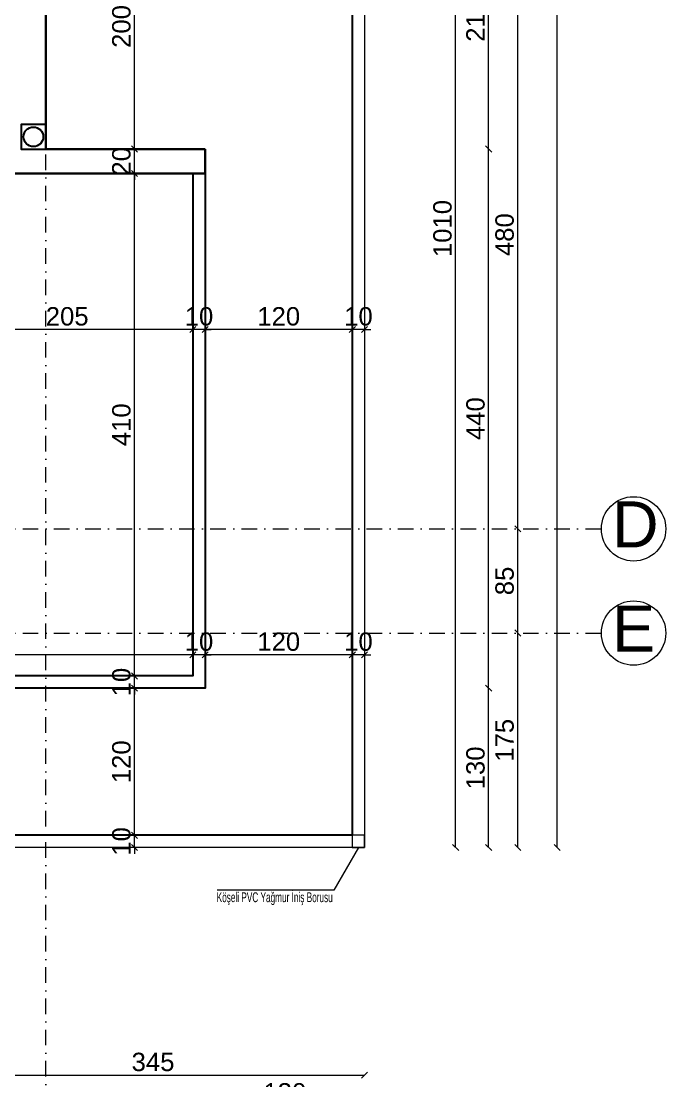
# Model space of a CAD drawing. Header units: millimetres. Extents: x 708 to 46452, y -4963 to 3960.
# Drawn here: x 18483 to 19009, y -4528 to -3663 of the extents above; entities that cross this region are included whole.
import ezdxf

# ---------------------------------------------------------------- set-up
doc = ezdxf.new("R2010")
doc.units = ezdxf.units.MM
doc.linetypes.add('ACAD_ISO10W100', pattern=[18, 12, -3, 0, -3])
doc.linetypes.add('DASHDOT', pattern=[25.4, 12.7, -6.35, 0, -6.35])
for name, color, linetype, lineweight in [('00_DUVAR', 22, 'Continuous', 30), ('00_IC_OLCU', 139, 'Continuous', 20), ('20', 1, 'Continuous', 0), ('AKS', 153, 'ACAD_ISO10W100', 20), ('aks ve noktalılar', 129, 'DASHDOT', 13), ('TEFRİŞ', 8, 'Continuous', 9)]:
    doc.layers.add(name, color=color, linetype=linetype, lineweight=lineweight)
doc.layers.add('BACA', color=210, linetype='Continuous')
doc.layers.add('BETONARME MOTİF', color=95, linetype='Continuous')
doc.styles.add('arial_1_18', font='arial.ttf', dxfattribs={"height": 0.2})
doc.styles.add('S1', font='arial.ttf', dxfattribs={"width": 0.65, "height": 11})
doc.styles.get("Standard").update_dxf_attribs({"font": 'arial.ttf'})
doc.dimstyles.new('ALP_OLCU', dxfattribs={"dimscale": 0, "dimtxt": 15, "dimasz": 5, "dimexe": 0.18, "dimexo": 0.06, "dimgap": 3, "dimtad": 1, "dimdec": 0, "dimrnd": 0.1, "dimzin": 9, "dimdsep": 46, "dimtxsty": 'Standard', "dimblk": 'OBLIQUE', "dimcen": 0, "dimse1": 1, "dimse2": 1, "dimclrd": 256, "dimclre": 256, "dimclrt": 53, "dimadec": 0, "dimazin": 0, "dimtfac": 1, "dimtdec": 0, "dimtix": 1, "dimtmove": 1, "dimatfit": 3, "dimldrblk": 'ARCHTICK', "dimfxl": 0.18, "dimtolj": 1, "dimlwd": -1, "dimarcsym": 0})

# ---------------------------------------------------------------- blocks, each defined once
blk = doc.blocks.new('_Oblique')
at = {"color": 0, "linetype": 'ByBlock', "lineweight": -2}
blk.add_line((-0.5, -0.5), (0.5, 0.5), dxfattribs=at)
blk = doc.blocks.new('*D1263')
at = {"layer": '00_IC_OLCU', "transparency": 16777216}
blk.add_line((18563.33, -2647.74), (18633.33, -2647.74), dxfattribs=at)
at = {"layer": 'Defpoints', "color": 0, "transparency": 16777216}
for p in [(18633.33, -2647.74), (18563.33, -3012.24), (18633.33, -3767.43)]:
    blk.add_point(p, dxfattribs=at)
at = {"layer": '00_IC_OLCU', "transparency": 16777216, "xscale": 5, "yscale": 5, "zscale": 5, "rotation": 180}
blk.add_blockref('_Oblique', (18563.33, -2647.74), dxfattribs=at)
at = {"layer": '00_IC_OLCU', "transparency": 16777216, "xscale": 5, "yscale": 5, "zscale": 5}
blk.add_blockref('_Oblique', (18633.33, -2647.74), dxfattribs=at)
at = {"layer": '00_IC_OLCU', "color": 53, "transparency": 16777216, "insert": (18598.33, -2637.08), "char_height": 15, "attachment_point": 5}
blk.add_mtext('\\A1;70', dxfattribs=at)
blk = doc.blocks.new('_ArchTick')
at = {"color": 0, "linetype": 'ByBlock', "const_width": 0.15}
blk.add_lwpolyline([(-0.5, -0.5), (0.5, 0.5)], dxfattribs=at)
blk = doc.blocks.new('*D1264')
at = {"layer": '00_IC_OLCU', "transparency": 16777216}
blk.add_line((18633.33, -2647.74), (18763.33, -2647.74), dxfattribs=at)
at = {"layer": 'Defpoints', "color": 0, "transparency": 16777216}
for p in [(18763.33, -2647.74), (18763.33, -3557.43), (18633.33, -3767.43)]:
    blk.add_point(p, dxfattribs=at)
at = {"layer": '00_IC_OLCU', "transparency": 16777216, "xscale": 5, "yscale": 5, "zscale": 5, "rotation": 180}
blk.add_blockref('_Oblique', (18633.33, -2647.74), dxfattribs=at)
at = {"layer": '00_IC_OLCU', "transparency": 16777216, "xscale": 5, "yscale": 5, "zscale": 5}
blk.add_blockref('_Oblique', (18763.33, -2647.74), dxfattribs=at)
at = {"layer": '00_IC_OLCU', "color": 53, "transparency": 16777216, "insert": (18698.33, -2637.08), "char_height": 15, "attachment_point": 5}
blk.add_mtext('\\A1;130', dxfattribs=at)
blk = doc.blocks.new('*D1216')
at = {"layer": '00_IC_OLCU', "transparency": 16777216}
blk.add_line((17443.33, -4591.2), (18758.33, -4591.2), dxfattribs=at)
at = {"layer": 'Defpoints', "color": 0, "transparency": 16777216}
for p in [(17443.33, -4252.24), (18758.33, -4332.24), (18758.33, -4591.2)]:
    blk.add_point(p, dxfattribs=at)
at = {"layer": '00_IC_OLCU', "transparency": 16777216, "xscale": 5, "yscale": 5, "zscale": 5, "rotation": 180}
blk.add_blockref('_Oblique', (17443.33, -4591.2), dxfattribs=at)
at = {"layer": '00_IC_OLCU', "transparency": 16777216, "xscale": 5, "yscale": 5, "zscale": 5}
blk.add_blockref('_Oblique', (18758.33, -4591.2), dxfattribs=at)
at = {"layer": '00_IC_OLCU', "color": 53, "transparency": 16777216, "insert": (18100.83, -4580.54), "char_height": 15, "attachment_point": 5}
blk.add_mtext('\\A1;1315', dxfattribs=at)
blk = doc.blocks.new('*D1223')
at = {"layer": '00_IC_OLCU', "transparency": 16777216}
blk.add_line((18503.33, -4575.41), (18763.33, -4575.41), dxfattribs=at)
at = {"layer": 'Defpoints', "color": 0, "transparency": 16777216}
for p in [(18763.33, -4337.24), (18503.33, -4575.41), (18763.33, -4575.41)]:
    blk.add_point(p, dxfattribs=at)
at = {"layer": '00_IC_OLCU', "transparency": 16777216, "xscale": 5, "yscale": 5, "zscale": 5, "rotation": 180}
blk.add_blockref('_Oblique', (18503.33, -4575.41), dxfattribs=at)
at = {"layer": '00_IC_OLCU', "transparency": 16777216, "xscale": 5, "yscale": 5, "zscale": 5}
blk.add_blockref('_Oblique', (18763.33, -4575.41), dxfattribs=at)
at = {"layer": '00_IC_OLCU', "color": 53, "transparency": 16777216, "insert": (18633.33, -4564.75), "char_height": 15, "attachment_point": 5}
blk.add_mtext('\\A1;260', dxfattribs=at)
blk = doc.blocks.new('*D1226')
at = {"layer": '00_IC_OLCU', "transparency": 16777216}
blk.add_line((18143.33, -4547.65), (18633.33, -4547.65), dxfattribs=at)
at = {"layer": 'Defpoints', "color": 0, "transparency": 16777216}
for p in [(18143.33, -4207.24), (18633.33, -4207.24), (18633.33, -4547.65)]:
    blk.add_point(p, dxfattribs=at)
at = {"layer": '00_IC_OLCU', "transparency": 16777216, "xscale": 5, "yscale": 5, "zscale": 5, "rotation": 180}
blk.add_blockref('_Oblique', (18143.33, -4547.65), dxfattribs=at)
at = {"layer": '00_IC_OLCU', "transparency": 16777216, "xscale": 5, "yscale": 5, "zscale": 5}
blk.add_blockref('_Oblique', (18633.33, -4547.65), dxfattribs=at)
at = {"layer": '00_IC_OLCU', "color": 53, "transparency": 16777216, "insert": (18388.33, -4536.99), "char_height": 15, "attachment_point": 5}
blk.add_mtext('\\A1;490', dxfattribs=at)
blk = doc.blocks.new('*D1227')
at = {"layer": '00_IC_OLCU', "transparency": 16777216}
blk.add_line((18633.33, -4547.65), (18763.33, -4547.65), dxfattribs=at)
at = {"layer": 'Defpoints', "color": 0, "transparency": 16777216}
for p in [(18633.33, -4207.24), (18763.33, -4337.24), (18763.33, -4547.65)]:
    blk.add_point(p, dxfattribs=at)
at = {"layer": '00_IC_OLCU', "transparency": 16777216, "xscale": 5, "yscale": 5, "zscale": 5, "rotation": 180}
blk.add_blockref('_Oblique', (18633.33, -4547.65), dxfattribs=at)
at = {"layer": '00_IC_OLCU', "transparency": 16777216, "xscale": 5, "yscale": 5, "zscale": 5}
blk.add_blockref('_Oblique', (18763.33, -4547.65), dxfattribs=at)
at = {"layer": '00_IC_OLCU', "color": 53, "transparency": 16777216, "insert": (18698.33, -4536.99), "char_height": 15, "attachment_point": 5}
blk.add_mtext('\\A1;130', dxfattribs=at)
blk = doc.blocks.new('*D1231')
at = {"layer": '00_IC_OLCU', "transparency": 16777216}
blk.add_line((18418.33, -4522.87), (18763.33, -4522.87), dxfattribs=at)
at = {"layer": 'Defpoints', "color": 0, "transparency": 16777216}
for p in [(18418.33, -3787.43), (18763.33, -4337.24), (18763.33, -4522.87)]:
    blk.add_point(p, dxfattribs=at)
at = {"layer": '00_IC_OLCU', "transparency": 16777216, "xscale": 5, "yscale": 5, "zscale": 5, "rotation": 180}
blk.add_blockref('_Oblique', (18418.33, -4522.87), dxfattribs=at)
at = {"layer": '00_IC_OLCU', "transparency": 16777216, "xscale": 5, "yscale": 5, "zscale": 5}
blk.add_blockref('_Oblique', (18763.33, -4522.87), dxfattribs=at)
at = {"layer": '00_IC_OLCU', "color": 53, "transparency": 16777216, "insert": (18590.83, -4512.2), "char_height": 15, "attachment_point": 5}
blk.add_mtext('\\A1;345', dxfattribs=at)
blk = doc.blocks.new('*D1149')
at = {"layer": '00_IC_OLCU', "transparency": 16777216}
blk.add_line((18920.33, -4337.24), (18920.33, -2812.24), dxfattribs=at)
at = {"layer": 'Defpoints', "color": 0, "transparency": 16777216}
for p in [(18033.6, -2812.24), (18920.33, -2812.24), (18671.6, -4337.24)]:
    blk.add_point(p, dxfattribs=at)
at = {"layer": '00_IC_OLCU', "transparency": 16777216, "xscale": 5, "yscale": 5, "zscale": 5}
for p, rotation in [((18920.33, -2812.24), 90), ((18920.33, -4337.24), 270)]:
    blk.add_blockref('_Oblique', p, dxfattribs=dict(at, rotation=rotation))
at = {"layer": '00_IC_OLCU', "color": 53, "transparency": 16777216, "insert": (18909.67, -3574.74), "char_height": 15, "attachment_point": 5, "rotation": 90}
blk.add_mtext('\\A1;1525', dxfattribs=at)
blk = doc.blocks.new('*D1150')
at = {"layer": '00_IC_OLCU', "transparency": 16777216}
blk.add_line((18888.26, -4337.24), (18888.26, -4162.24), dxfattribs=at)
at = {"layer": 'Defpoints', "color": 0, "transparency": 16777216}
for p in [(18888.26, -4162.24), (18920.33, -4162.24), (18671.6, -4337.24)]:
    blk.add_point(p, dxfattribs=at)
at = {"layer": '00_IC_OLCU', "transparency": 16777216, "xscale": 5, "yscale": 5, "zscale": 5}
for p, rotation in [((18888.26, -4162.24), 90), ((18888.26, -4337.24), 270)]:
    blk.add_blockref('_Oblique', p, dxfattribs=dict(at, rotation=rotation))
at = {"layer": '00_IC_OLCU', "color": 53, "transparency": 16777216, "insert": (18877.6, -4249.74), "char_height": 15, "attachment_point": 5, "rotation": 90}
blk.add_mtext('\\A1;175', dxfattribs=at)
blk = doc.blocks.new('*D1232')
at = {"layer": '00_IC_OLCU', "transparency": 16777216}
blk.add_line((18888.26, -4162.24), (18888.26, -4077.24), dxfattribs=at)
at = {"layer": 'Defpoints', "color": 0, "transparency": 16777216}
for p in [(18888.26, -4077.24), (18888.26, -4077.24), (18920.33, -4162.24)]:
    blk.add_point(p, dxfattribs=at)
at = {"layer": '00_IC_OLCU', "transparency": 16777216, "xscale": 5, "yscale": 5, "zscale": 5}
for p, rotation in [((18888.26, -4077.24), 90), ((18888.26, -4162.24), 270)]:
    blk.add_blockref('_Oblique', p, dxfattribs=dict(at, rotation=rotation))
at = {"layer": '00_IC_OLCU', "color": 53, "transparency": 16777216, "insert": (18877.6, -4119.74), "char_height": 15, "attachment_point": 5, "rotation": 90}
blk.add_mtext('\\A1;85', dxfattribs=at)
blk = doc.blocks.new('*D1233')
at = {"layer": '00_IC_OLCU', "transparency": 16777216}
blk.add_line((18888.26, -4077.24), (18888.26, -3597.24), dxfattribs=at)
at = {"layer": 'Defpoints', "color": 0, "transparency": 16777216}
for p in [(18888.26, -3597.24), (18888.26, -3597.24), (18888.26, -4077.24)]:
    blk.add_point(p, dxfattribs=at)
at = {"layer": '00_IC_OLCU', "transparency": 16777216, "xscale": 5, "yscale": 5, "zscale": 5}
for p, rotation in [((18888.26, -3597.24), 90), ((18888.26, -4077.24), 270)]:
    blk.add_blockref('_Oblique', p, dxfattribs=dict(at, rotation=rotation))
at = {"layer": '00_IC_OLCU', "color": 53, "transparency": 16777216, "insert": (18877.6, -3837.24), "char_height": 15, "attachment_point": 5, "rotation": 90}
blk.add_mtext('\\A1;480', dxfattribs=at)
blk = doc.blocks.new('*D1151')
at = {"layer": '00_IC_OLCU', "transparency": 16777216}
blk.add_line((18864.51, -4337.24), (18864.51, -4207.24), dxfattribs=at)
at = {"layer": 'Defpoints', "color": 0, "transparency": 16777216}
for p in [(18541.6, -4207.24), (18864.51, -4207.24), (18671.6, -4337.24)]:
    blk.add_point(p, dxfattribs=at)
at = {"layer": '00_IC_OLCU', "transparency": 16777216, "xscale": 5, "yscale": 5, "zscale": 5}
for p, rotation in [((18864.51, -4207.24), 90), ((18864.51, -4337.24), 270)]:
    blk.add_blockref('_Oblique', p, dxfattribs=dict(at, rotation=rotation))
at = {"layer": '00_IC_OLCU', "color": 53, "transparency": 16777216, "insert": (18853.85, -4272.24), "char_height": 15, "attachment_point": 5, "rotation": 90}
blk.add_mtext('\\A1;130', dxfattribs=at)
blk = doc.blocks.new('*D1237')
at = {"layer": '00_IC_OLCU', "transparency": 16777216}
blk.add_line((18864.51, -4207.24), (18864.51, -3767.43), dxfattribs=at)
at = {"layer": 'Defpoints', "color": 0, "transparency": 16777216}
for p in [(18541.6, -3767.43), (18864.51, -3767.43), (18541.6, -4207.24)]:
    blk.add_point(p, dxfattribs=at)
at = {"layer": '00_IC_OLCU', "transparency": 16777216, "xscale": 5, "yscale": 5, "zscale": 5}
for p, rotation in [((18864.51, -3767.43), 90), ((18864.51, -4207.24), 270)]:
    blk.add_blockref('_Oblique', p, dxfattribs=dict(at, rotation=rotation))
at = {"layer": '00_IC_OLCU', "color": 53, "transparency": 16777216, "insert": (18853.86, -3987.34), "char_height": 15, "attachment_point": 5, "rotation": 90}
blk.add_mtext('\\A1;440', dxfattribs=at)
blk = doc.blocks.new('*D1152')
at = {"layer": '00_IC_OLCU', "transparency": 16777216}
blk.add_line((18864.51, -3767.43), (18864.51, -3557.43), dxfattribs=at)
at = {"layer": 'Defpoints', "color": 0, "transparency": 16777216}
for p in [(18671.6, -3557.43), (18864.51, -3557.43), (18541.6, -3767.43)]:
    blk.add_point(p, dxfattribs=at)
at = {"layer": '00_IC_OLCU', "transparency": 16777216, "xscale": 5, "yscale": 5, "zscale": 5}
for p, rotation in [((18864.51, -3557.43), 90), ((18864.51, -3767.43), 270)]:
    blk.add_blockref('_Oblique', p, dxfattribs=dict(at, rotation=rotation))
at = {"layer": '00_IC_OLCU', "color": 53, "transparency": 16777216, "insert": (18853.86, -3662.43), "char_height": 15, "attachment_point": 5, "rotation": 90}
blk.add_mtext('\\A1;210', dxfattribs=at)
blk = doc.blocks.new('*D1154')
at = {"layer": '00_IC_OLCU', "transparency": 16777216}
blk.add_line((18837.59, -4337.24), (18837.59, -3327.24), dxfattribs=at)
at = {"layer": 'Defpoints', "color": 0, "transparency": 16777216}
for p in [(18396.97, -3327.24), (18837.59, -3327.24), (18656.97, -4337.24)]:
    blk.add_point(p, dxfattribs=at)
at = {"layer": '00_IC_OLCU', "transparency": 16777216, "xscale": 5, "yscale": 5, "zscale": 5}
for p, rotation in [((18837.59, -3327.24), 90), ((18837.59, -4337.24), 270)]:
    blk.add_blockref('_Oblique', p, dxfattribs=dict(at, rotation=rotation))
at = {"layer": '00_IC_OLCU', "color": 53, "transparency": 16777216, "insert": (18826.93, -3832.24), "char_height": 15, "attachment_point": 5, "rotation": 90}
blk.add_mtext('\\A1;1010', dxfattribs=at)
blk = doc.blocks.new('*D1166')
at = {"layer": '00_IC_OLCU', "transparency": 16777216}
for p, q in [((18575.74, -4327.24), (18575.74, -4322.24)), ((18575.74, -4337.24), (18575.74, -4327.24)), ((18575.74, -4337.24), (18575.74, -4342.24))]:
    blk.add_line(p, q, dxfattribs=at)
at = {"layer": 'Defpoints', "color": 0, "transparency": 16777216}
for p in [(18575.74, -4327.24), (18753.33, -4327.24), (18763.33, -4337.24)]:
    blk.add_point(p, dxfattribs=at)
at = {"layer": '00_IC_OLCU', "transparency": 16777216, "xscale": 5, "yscale": 5, "zscale": 5}
for p, rotation in [((18575.74, -4327.24), 270), ((18575.74, -4337.24), 90)]:
    blk.add_blockref('_Oblique', p, dxfattribs=dict(at, rotation=rotation))
at = {"layer": '00_IC_OLCU', "color": 53, "transparency": 16777216, "insert": (18565.08, -4332.24), "char_height": 15, "attachment_point": 5, "rotation": 90}
blk.add_mtext('\\A1;10', dxfattribs=at)
blk = doc.blocks.new('*D1309')
at = {"layer": '00_IC_OLCU', "transparency": 16777216}
blk.add_line((18575.74, -4327.24), (18575.74, -4207.24), dxfattribs=at)
at = {"layer": 'Defpoints', "color": 0, "transparency": 16777216}
for p in [(18575.74, -4207.24), (18633.33, -4207.24), (18753.33, -4327.24)]:
    blk.add_point(p, dxfattribs=at)
at = {"layer": '00_IC_OLCU', "transparency": 16777216, "xscale": 5, "yscale": 5, "zscale": 5}
for p, rotation in [((18575.74, -4207.24), 90), ((18575.74, -4327.24), 270)]:
    blk.add_blockref('_Oblique', p, dxfattribs=dict(at, rotation=rotation))
at = {"layer": '00_IC_OLCU', "color": 53, "transparency": 16777216, "insert": (18565.08, -4267.24), "char_height": 15, "attachment_point": 5, "rotation": 90}
blk.add_mtext('\\A1;120', dxfattribs=at)
blk = doc.blocks.new('*D1310')
at = {"layer": '00_IC_OLCU', "transparency": 16777216}
for p, q in [((18575.74, -4197.24), (18575.74, -4192.24)), ((18575.74, -4207.24), (18575.74, -4197.24)), ((18575.74, -4207.24), (18575.74, -4212.24))]:
    blk.add_line(p, q, dxfattribs=at)
at = {"layer": 'Defpoints', "color": 0, "transparency": 16777216}
for p in [(18575.74, -4197.24), (18623.33, -4197.24), (18633.33, -4207.24)]:
    blk.add_point(p, dxfattribs=at)
at = {"layer": '00_IC_OLCU', "transparency": 16777216, "xscale": 5, "yscale": 5, "zscale": 5}
for p, rotation in [((18575.74, -4197.24), 270), ((18575.74, -4207.24), 90)]:
    blk.add_blockref('_Oblique', p, dxfattribs=dict(at, rotation=rotation))
at = {"layer": '00_IC_OLCU', "color": 53, "transparency": 16777216, "insert": (18565.08, -4202.24), "char_height": 15, "attachment_point": 5, "rotation": 90}
blk.add_mtext('\\A1;10', dxfattribs=at)
blk = doc.blocks.new('*D1311')
at = {"layer": '00_IC_OLCU', "transparency": 16777216}
blk.add_line((18575.74, -4197.24), (18575.74, -3787.43), dxfattribs=at)
at = {"layer": 'Defpoints', "color": 0, "transparency": 16777216}
for p in [(18575.74, -3787.43), (18623.33, -3787.43), (18623.33, -4197.24)]:
    blk.add_point(p, dxfattribs=at)
at = {"layer": '00_IC_OLCU', "transparency": 16777216, "xscale": 5, "yscale": 5, "zscale": 5}
for p, rotation in [((18575.74, -3787.43), 90), ((18575.74, -4197.24), 270)]:
    blk.add_blockref('_Oblique', p, dxfattribs=dict(at, rotation=rotation))
at = {"layer": '00_IC_OLCU', "color": 53, "transparency": 16777216, "insert": (18565.08, -3992.34), "char_height": 15, "attachment_point": 5, "rotation": 90}
blk.add_mtext('\\A1;410', dxfattribs=at)
blk = doc.blocks.new('*D1312')
at = {"layer": '00_IC_OLCU', "transparency": 16777216}
for p, q in [((18575.74, -3767.43), (18575.74, -3762.43)), ((18575.74, -3787.43), (18575.74, -3767.43)), ((18575.74, -3787.43), (18575.74, -3792.43))]:
    blk.add_line(p, q, dxfattribs=at)
at = {"layer": 'Defpoints', "color": 0, "transparency": 16777216}
for p in [(18575.74, -3767.43), (18633.33, -3767.43), (18623.33, -3787.43)]:
    blk.add_point(p, dxfattribs=at)
at = {"layer": '00_IC_OLCU', "transparency": 16777216, "xscale": 5, "yscale": 5, "zscale": 5}
for p, rotation in [((18575.74, -3767.43), 270), ((18575.74, -3787.43), 90)]:
    blk.add_blockref('_Oblique', p, dxfattribs=dict(at, rotation=rotation))
at = {"layer": '00_IC_OLCU', "color": 53, "transparency": 16777216, "insert": (18565.08, -3777.43), "char_height": 15, "attachment_point": 5, "rotation": 90}
blk.add_mtext('\\A1;20', dxfattribs=at)
blk = doc.blocks.new('*D1313')
at = {"layer": '00_IC_OLCU', "transparency": 16777216}
blk.add_line((18575.74, -3767.43), (18575.74, -3567.43), dxfattribs=at)
at = {"layer": 'Defpoints', "color": 0, "transparency": 16777216}
for p in [(18553.33, -3567.43), (18575.74, -3567.43), (18633.33, -3767.43)]:
    blk.add_point(p, dxfattribs=at)
at = {"layer": '00_IC_OLCU', "transparency": 16777216, "xscale": 5, "yscale": 5, "zscale": 5}
for p, rotation in [((18575.74, -3567.43), 90), ((18575.74, -3767.43), 270)]:
    blk.add_blockref('_Oblique', p, dxfattribs=dict(at, rotation=rotation))
at = {"layer": '00_IC_OLCU', "color": 53, "transparency": 16777216, "insert": (18565.08, -3667.43), "char_height": 15, "attachment_point": 5, "rotation": 90}
blk.add_mtext('\\A1;200', dxfattribs=at)
blk = doc.blocks.new('*D1167')
at = {"layer": '00_IC_OLCU', "transparency": 16777216}
for p, q in [((18753.33, -4180.01), (18748.33, -4180.01)), ((18763.33, -4180.01), (18753.33, -4180.01)), ((18763.33, -4180.01), (18768.33, -4180.01))]:
    blk.add_line(p, q, dxfattribs=at)
at = {"layer": 'Defpoints', "color": 0, "transparency": 16777216}
for p in [(18753.33, -4180.01), (18753.33, -4327.24), (18763.33, -4337.24)]:
    blk.add_point(p, dxfattribs=at)
at = {"layer": '00_IC_OLCU', "transparency": 16777216, "xscale": 5, "yscale": 5, "zscale": 5}
blk.add_blockref('_Oblique', (18753.33, -4180.01), dxfattribs=at)
at = {"layer": '00_IC_OLCU', "transparency": 16777216, "xscale": 5, "yscale": 5, "zscale": 5, "rotation": 180}
blk.add_blockref('_Oblique', (18763.33, -4180.01), dxfattribs=at)
at = {"layer": '00_IC_OLCU', "color": 53, "transparency": 16777216, "insert": (18758.33, -4169.35), "char_height": 15, "attachment_point": 5}
blk.add_mtext('\\A1;10', dxfattribs=at)
blk = doc.blocks.new('*D1168')
at = {"layer": '00_IC_OLCU', "transparency": 16777216}
blk.add_line((18753.33, -4180.01), (18633.33, -4180.01), dxfattribs=at)
at = {"layer": 'Defpoints', "color": 0, "transparency": 16777216}
for p in [(18633.33, -4180.01), (18633.33, -4207.24), (18753.33, -4327.24)]:
    blk.add_point(p, dxfattribs=at)
at = {"layer": '00_IC_OLCU', "transparency": 16777216, "xscale": 5, "yscale": 5, "zscale": 5, "rotation": 180}
blk.add_blockref('_Oblique', (18633.33, -4180.01), dxfattribs=at)
at = {"layer": '00_IC_OLCU', "transparency": 16777216, "xscale": 5, "yscale": 5, "zscale": 5}
blk.add_blockref('_Oblique', (18753.33, -4180.01), dxfattribs=at)
at = {"layer": '00_IC_OLCU', "color": 53, "transparency": 16777216, "insert": (18693.33, -4169.35), "char_height": 15, "attachment_point": 5}
blk.add_mtext('\\A1;120', dxfattribs=at)
blk = doc.blocks.new('*D1169')
at = {"layer": '00_IC_OLCU', "transparency": 16777216}
for p, q in [((18623.33, -4180.01), (18618.33, -4180.01)), ((18633.33, -4180.01), (18623.33, -4180.01)), ((18633.33, -4180.01), (18638.33, -4180.01))]:
    blk.add_line(p, q, dxfattribs=at)
at = {"layer": 'Defpoints', "color": 0, "transparency": 16777216}
for p in [(18623.33, -4180.01), (18623.33, -4197.24), (18633.33, -4207.24)]:
    blk.add_point(p, dxfattribs=at)
at = {"layer": '00_IC_OLCU', "transparency": 16777216, "xscale": 5, "yscale": 5, "zscale": 5}
blk.add_blockref('_Oblique', (18623.33, -4180.01), dxfattribs=at)
at = {"layer": '00_IC_OLCU', "transparency": 16777216, "xscale": 5, "yscale": 5, "zscale": 5, "rotation": 180}
blk.add_blockref('_Oblique', (18633.33, -4180.01), dxfattribs=at)
at = {"layer": '00_IC_OLCU', "color": 53, "transparency": 16777216, "insert": (18628.33, -4169.35), "char_height": 15, "attachment_point": 5}
blk.add_mtext('\\A1;10', dxfattribs=at)
blk = doc.blocks.new('*D1170')
at = {"layer": '00_IC_OLCU', "transparency": 16777216}
blk.add_line((18623.33, -4180.01), (18153.33, -4180.01), dxfattribs=at)
at = {"layer": 'Defpoints', "color": 0, "transparency": 16777216}
for p in [(18153.33, -4180.01), (18153.33, -4197.24), (18623.33, -4197.24)]:
    blk.add_point(p, dxfattribs=at)
at = {"layer": '00_IC_OLCU', "transparency": 16777216, "xscale": 5, "yscale": 5, "zscale": 5, "rotation": 180}
blk.add_blockref('_Oblique', (18153.33, -4180.01), dxfattribs=at)
at = {"layer": '00_IC_OLCU', "transparency": 16777216, "xscale": 5, "yscale": 5, "zscale": 5}
blk.add_blockref('_Oblique', (18623.33, -4180.01), dxfattribs=at)
at = {"layer": '00_IC_OLCU', "color": 53, "transparency": 16777216, "insert": (18388.33, -4169.35), "char_height": 15, "attachment_point": 5}
blk.add_mtext('\\A1;470', dxfattribs=at)
blk = doc.blocks.new('*D1175')
at = {"layer": '00_IC_OLCU', "transparency": 16777216}
for p, q in [((18753.33, -3914.63), (18748.33, -3914.63)), ((18763.33, -3914.63), (18753.33, -3914.63)), ((18763.33, -3914.63), (18768.33, -3914.63))]:
    blk.add_line(p, q, dxfattribs=at)
at = {"layer": 'Defpoints', "color": 0, "transparency": 16777216}
for p in [(18753.33, -3914.63), (18753.33, -3947.34), (18763.33, -3947.34)]:
    blk.add_point(p, dxfattribs=at)
at = {"layer": '00_IC_OLCU', "transparency": 16777216, "xscale": 5, "yscale": 5, "zscale": 5}
blk.add_blockref('_Oblique', (18753.33, -3914.63), dxfattribs=at)
at = {"layer": '00_IC_OLCU', "transparency": 16777216, "xscale": 5, "yscale": 5, "zscale": 5, "rotation": 180}
blk.add_blockref('_Oblique', (18763.33, -3914.63), dxfattribs=at)
at = {"layer": '00_IC_OLCU', "color": 53, "transparency": 16777216, "insert": (18758.33, -3903.97), "char_height": 15, "attachment_point": 5}
blk.add_mtext('\\A1;10', dxfattribs=at)
blk = doc.blocks.new('*D1176')
at = {"layer": '00_IC_OLCU', "transparency": 16777216}
blk.add_line((18753.33, -3914.63), (18633.33, -3914.63), dxfattribs=at)
at = {"layer": 'Defpoints', "color": 0, "transparency": 16777216}
for p in [(18633.33, -3914.63), (18633.33, -3914.63), (18753.33, -3947.34)]:
    blk.add_point(p, dxfattribs=at)
at = {"layer": '00_IC_OLCU', "transparency": 16777216, "xscale": 5, "yscale": 5, "zscale": 5, "rotation": 180}
blk.add_blockref('_Oblique', (18633.33, -3914.63), dxfattribs=at)
at = {"layer": '00_IC_OLCU', "transparency": 16777216, "xscale": 5, "yscale": 5, "zscale": 5}
blk.add_blockref('_Oblique', (18753.33, -3914.63), dxfattribs=at)
at = {"layer": '00_IC_OLCU', "color": 53, "transparency": 16777216, "insert": (18693.33, -3903.97), "char_height": 15, "attachment_point": 5}
blk.add_mtext('\\A1;120', dxfattribs=at)
blk = doc.blocks.new('*D1177')
at = {"layer": '00_IC_OLCU', "transparency": 16777216}
for p, q in [((18623.33, -3914.63), (18618.33, -3914.63)), ((18633.33, -3914.63), (18623.33, -3914.63)), ((18633.33, -3914.63), (18638.33, -3914.63))]:
    blk.add_line(p, q, dxfattribs=at)
at = {"layer": 'Defpoints', "color": 0, "transparency": 16777216}
for p in [(18623.33, -3914.63), (18623.33, -3914.63), (18633.33, -3914.63)]:
    blk.add_point(p, dxfattribs=at)
at = {"layer": '00_IC_OLCU', "transparency": 16777216, "xscale": 5, "yscale": 5, "zscale": 5}
blk.add_blockref('_Oblique', (18623.33, -3914.63), dxfattribs=at)
at = {"layer": '00_IC_OLCU', "transparency": 16777216, "xscale": 5, "yscale": 5, "zscale": 5, "rotation": 180}
blk.add_blockref('_Oblique', (18633.33, -3914.63), dxfattribs=at)
at = {"layer": '00_IC_OLCU', "color": 53, "transparency": 16777216, "insert": (18628.33, -3903.97), "char_height": 15, "attachment_point": 5}
blk.add_mtext('\\A1;10', dxfattribs=at)
blk = doc.blocks.new('*D1178')
at = {"layer": '00_IC_OLCU', "transparency": 16777216}
blk.add_line((18623.33, -3914.63), (18418.33, -3914.63), dxfattribs=at)
at = {"layer": 'Defpoints', "color": 0, "transparency": 16777216}
for p in [(18418.33, -3777.43), (18418.33, -3914.63), (18623.33, -3914.63)]:
    blk.add_point(p, dxfattribs=at)
at = {"layer": '00_IC_OLCU', "transparency": 16777216, "xscale": 5, "yscale": 5, "zscale": 5, "rotation": 180}
blk.add_blockref('_Oblique', (18418.33, -3914.63), dxfattribs=at)
at = {"layer": '00_IC_OLCU', "transparency": 16777216, "xscale": 5, "yscale": 5, "zscale": 5}
blk.add_blockref('_Oblique', (18623.33, -3914.63), dxfattribs=at)
at = {"layer": '00_IC_OLCU', "color": 53, "transparency": 16777216, "insert": (18520.83, -3903.97), "char_height": 15, "attachment_point": 5}
blk.add_mtext('\\A1;205', dxfattribs=at)
blk = doc.blocks.new('REGREG-flat-6')
at = {"layer": 'BACA'}
blk.add_lwpolyline([(2765.21, -19809.88), (2765.21, -19829.88), (2785.21, -19829.88), (2785.21, -19809.88)], close=True, dxfattribs=at)
blk.add_circle((2775.21, -19819.88), 8, dxfattribs=at)

msp = doc.modelspace()

# ---------------------------------------------------------------- linework, layer by layer
for points in [[(18503.328, -3567.435), (18753.328, -3567.435), (18753.328, -4327.242), (17833.328, -4327.242), (17833.328, -4242.242), (17453.328, -4242.242), (17453.328, -2822.242), (18115.328, -2822.242), (18115.328, -3072.242)], [(18633.328, -3787.435), (18633.328, -4207.242), (18143.328, -4207.242), (18143.328, -4042.242)], [(18633.328, -3787.435), (18633.328, -4207.242), (18143.328, -4207.242), (18143.328, -4042.242)], [(18623.328, -3787.435), (18623.328, -4197.242), (18153.328, -4197.242), (18153.328, -4042.242)]]:
    msp.add_lwpolyline(points)
at = {"layer": '00_DUVAR'}
for p, q in [((18503.328, -3767.435), (18503.328, -3072.242)), ((18633.328, -3767.435), (18503.328, -3767.435)), ((18633.328, -3767.435), (18633.328, -3787.435)), ((18633.328, -3787.435), (18153.328, -3787.435))]:
    msp.add_line(p, q, dxfattribs=at)
at = {"layer": '20'}
msp.add_lwpolyline([(18763.328, -4337.242), (17823.328, -4337.242), (17823.328, -4252.242), (17443.328, -4252.242), (17443.328, -2812.242), (18125.328, -2812.242), (18125.328, -3012.242), (18563.328, -3012.242), (18563.328, -3557.435), (18763.328, -3557.435)], close=True, dxfattribs=at)
msp.add_lwpolyline([(18753.328, -4327.242), (17833.328, -4327.242), (17833.328, -4242.242), (17453.328, -4242.242), (17453.328, -2822.242), (18115.328, -2822.242), (18115.328, -3022.242), (18553.328, -3022.242), (18553.328, -3567.435), (18753.328, -3567.435), (18753.328, -4327.242)], dxfattribs=at)
at = {"layer": 'AKS', "color": 30, "linetype": 'Continuous', "lineweight": 5}
for centre in [(18982.744, -4077.242), (18982.744, -4162.242)]:
    msp.add_circle(centre, 26.25, dxfattribs=at)
at = {"layer": 'aks ve noktalılar'}
for points in [[(18503.328, -4677.042), (18503.328, -2576.175)], [(17107.547, -4077.242), (18956.494, -4077.242)], [(17107.547, -4162.242), (18956.494, -4162.242)]]:
    msp.add_lwpolyline(points, dxfattribs=at)
at = {"layer": 'TEFRİŞ', "linetype": 'Continuous'}
msp.add_lwpolyline([(18763.328, -4327.242), (18753.328, -4327.242), (18753.328, -4337.242), (18763.328, -4337.242)], close=True, dxfattribs=at)
at = {"layer": 'TEFRİŞ'}
msp.add_lwpolyline([(18758.328, -4337.242), (18738.328, -4371.866), (18643.015, -4371.866)], dxfattribs=at)

# ---------------------------------------------------------------- block references
at = {"layer": 'BETONARME MOTİF', "rotation": 270}
msp.add_blockref('REGREG-flat-6', (38313.203, -982.223), dxfattribs=at)

# ---------------------------------------------------------------- texts
at = {"layer": 'AKS', "color": 30, "linetype": 'Continuous', "lineweight": 5, "style": 'arial_1_18'}
for s, p in [('D', (18965.302, -4092.343)), ('E', (18965.302, -4177.343))]:
    msp.add_text(s, height=37.5, dxfattribs=at).set_placement(p)
at = {"layer": 'TEFRİŞ', "style": 'S1', "width": 0.6}
msp.add_text('Köşeli PVC Yağmur İniş Borusu  ', height=8, rotation=0.000002, dxfattribs=at).set_placement((18642.732, -4381.767))

# ---------------------------------------------------------------- dimensions: what is measured, and where the dimension line sits
at = {"layer": '00_IC_OLCU'}
for base, p1, p2, angle, picture, middle in [((18633.328, -2647.744), (18563.328, -3012.242), (18633.328, -3767.435), 180, '*D1263', (18598.328, -2637.085)), ((18763.328, -2647.744), (18633.328, -3767.435), (18763.328, -3557.435), 180, '*D1264', (18698.328, -2637.08)), ((18920.326, -2812.242), (18671.603, -4337.242), (18033.603, -2812.242), 90, '*D1149', (18909.668, -3574.742)), ((18837.593, -3327.242), (18656.97, -4337.242), (18396.97, -3327.242), 90, '*D1154', (18826.934, -3832.242)), ((18864.515, -3557.435), (18541.603, -3767.435), (18671.603, -3557.435), 90, '*D1152', (18853.856, -3662.435)), ((18575.743, -3567.435), (18633.328, -3767.435), (18553.328, -3567.435), 90, '*D1313', (18565.085, -3667.435)), ((18888.257, -3597.242), (18888.257, -4077.242), (18888.257, -3597.242), 90, '*D1233', (18877.598, -3837.242)), ((18864.515, -3767.435), (18541.603, -4207.242), (18541.603, -3767.435), 90, '*D1237', (18853.856, -3987.339)), ((18575.743, -3767.435), (18623.328, -3787.435), (18633.328, -3767.435), 90, '*D1312', (18565.085, -3777.435)), ((18418.328, -3914.632), (18623.328, -3914.632), (18418.328, -3777.435), 180, '*D1178', (18520.828, -3903.973)), ((18575.743, -3787.435), (18623.328, -4197.242), (18623.328, -3787.435), 90, '*D1311', (18565.085, -3992.339)), ((18763.328, -4522.867), (18418.328, -3787.435), (18763.328, -4337.242), 180, '*D1231', (18590.828, -4512.204)), ((18623.328, -3914.632), (18633.328, -3914.632), (18623.328, -3914.632), 180, '*D1177', (18628.328, -3903.973)), ((18633.328, -3914.632), (18753.328, -3947.339), (18633.328, -3914.632), 180, '*D1176', (18693.328, -3903.973)), ((18753.328, -3914.632), (18763.328, -3947.339), (18753.328, -3947.339), 180, '*D1175', (18758.328, -3903.973)), ((18888.257, -4077.242), (18920.326, -4162.242), (18888.257, -4077.242), 90, '*D1232', (18877.598, -4119.742)), ((18153.328, -4180.013), (18623.328, -4197.242), (18153.328, -4197.242), 180, '*D1170', (18388.328, -4169.354)), ((18623.328, -4180.013), (18633.328, -4207.242), (18623.328, -4197.242), 180, '*D1169', (18628.328, -4169.354)), ((18633.328, -4180.013), (18753.328, -4327.242), (18633.328, -4207.242), 180, '*D1168', (18693.328, -4169.354)), ((18888.257, -4162.242), (18671.603, -4337.242), (18920.326, -4162.242), 90, '*D1150', (18877.598, -4249.742)), ((18753.328, -4180.013), (18763.328, -4337.242), (18753.328, -4327.242), 180, '*D1167', (18758.328, -4169.354)), ((18575.743, -4197.242), (18633.328, -4207.242), (18623.328, -4197.242), 90, '*D1310', (18565.085, -4202.242)), ((18633.328, -4547.651), (18143.328, -4207.242), (18633.328, -4207.242), 180, '*D1226', (18388.328, -4536.992)), ((18864.515, -4207.242), (18671.603, -4337.242), (18541.603, -4207.242), 90, '*D1151', (18853.851, -4272.242)), ((18575.743, -4207.242), (18753.328, -4327.242), (18633.328, -4207.242), 90, '*D1309', (18565.085, -4267.242)), ((18763.328, -4547.651), (18633.328, -4207.242), (18763.328, -4337.242), 180, '*D1227', (18698.328, -4536.987)), ((18758.328, -4591.202), (17443.328, -4252.242), (18758.328, -4332.242), 180, '*D1216', (18100.828, -4580.538)), ((18575.743, -4327.242), (18763.328, -4337.242), (18753.328, -4327.242), 90, '*D1166', (18565.085, -4332.242)), ((18763.328, -4575.407), (18503.328, -4575.407), (18763.328, -4337.242), 180, '*D1223', (18633.328, -4564.749))]:
    dim = msp.add_linear_dim(base=base, p1=p1, p2=p2, angle=angle, dimstyle='ALP_OLCU', override={"dimscale": 1}, dxfattribs=at)
    dim.commit()
    dim.dimension.update_dxf_attribs({"geometry": picture, "text_midpoint": middle})

doc.saveas('drawing.dxf')
